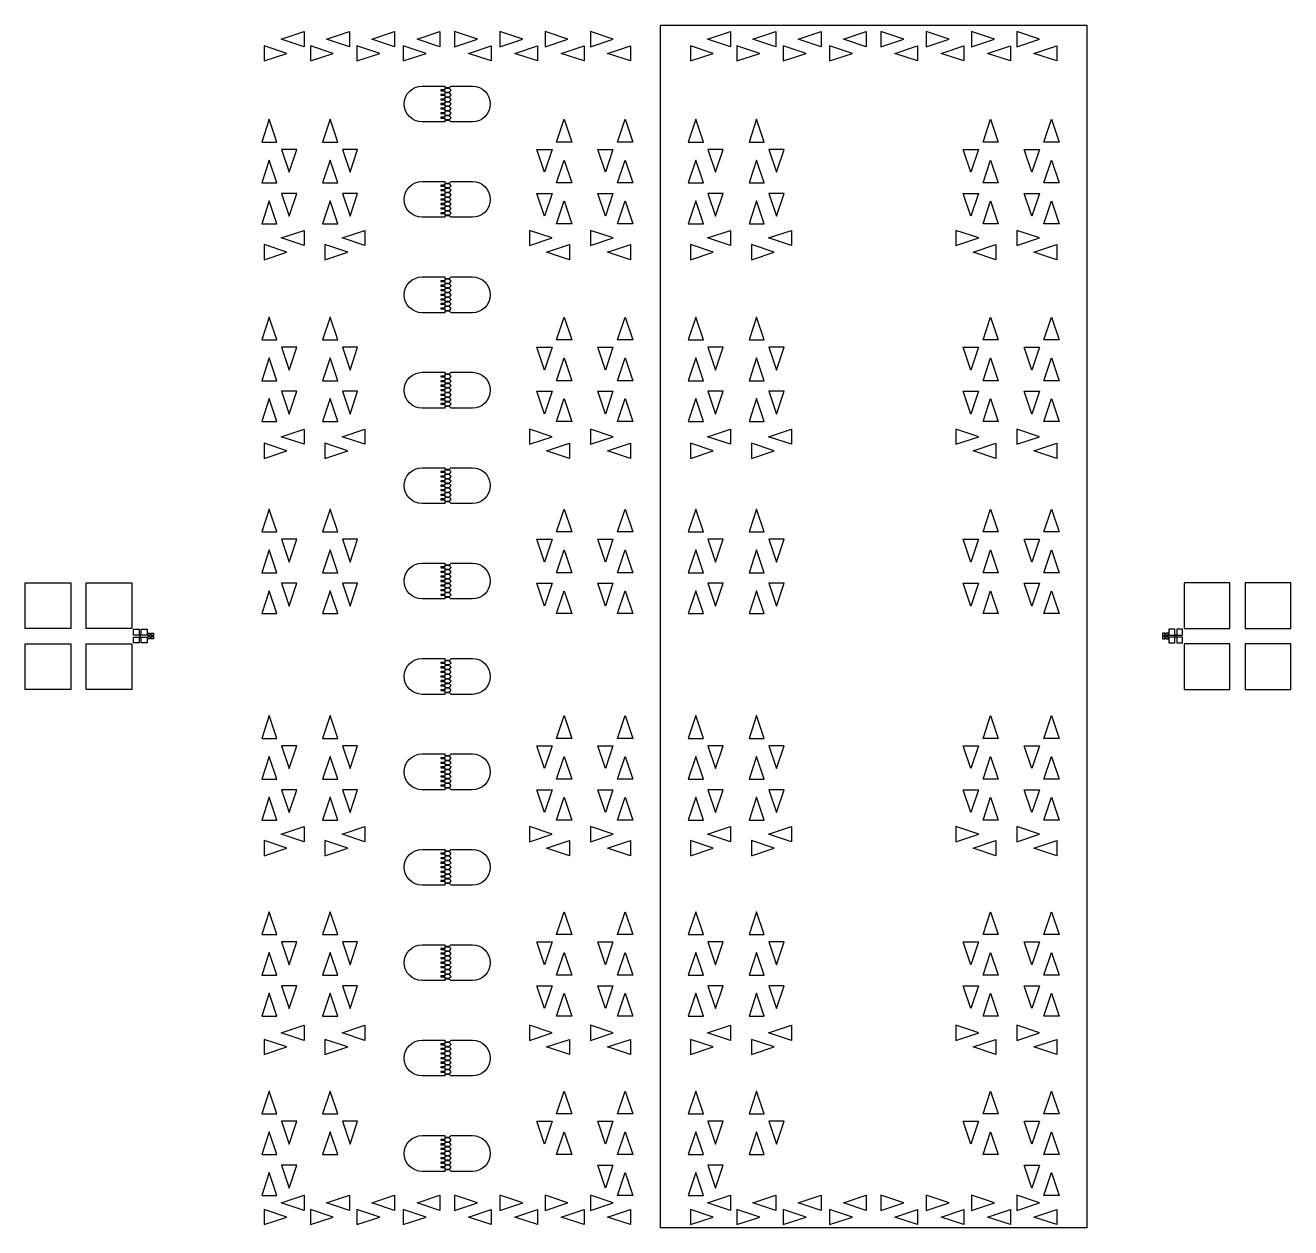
# Model space of a CAD drawing. Header units: millimetres. Extents: x -41.5 to 41.5, y -38.9 to 40.1.
import ezdxf

# ---------------------------------------------------------------- set-up
doc = ezdxf.new("R2010")
doc.units = ezdxf.units.MM

msp = doc.modelspace()

# ---------------------------------------------------------------- linework, layer by layer
for points in [[(28.16, -35.871), (28.16, -38.871), (0.16, -38.871), (0.16, -35.871), (0.16, 33.129), (0.16, 37.129), (0.16, 40.129), (28.16, 40.129), (28.16, 37.129)], [(-23.241, 38.713), (-24.741, 39.213), (-23.241, 39.713)], [(-20.268, 38.713), (-21.768, 39.213), (-20.268, 39.713)], [(-17.294, 38.713), (-18.794, 39.213), (-17.294, 39.713)], [(-14.321, 38.713), (-15.821, 39.213), (-14.321, 39.713)], [(-13.359, 38.713), (-11.859, 39.213), (-13.359, 39.713)], [(-10.386, 38.713), (-8.886, 39.213), (-10.386, 39.713)], [(-7.412, 38.713), (-5.912, 39.213), (-7.412, 39.713)], [(-4.439, 38.713), (-2.939, 39.213), (-4.439, 39.713)], [(4.759, 38.713), (3.259, 39.213), (4.759, 39.713)], [(7.732, 38.713), (6.232, 39.213), (7.732, 39.713)], [(10.706, 38.713), (9.206, 39.213), (10.706, 39.713)], [(13.679, 38.713), (12.179, 39.213), (13.679, 39.713)], [(14.641, 38.713), (16.141, 39.213), (14.641, 39.713)], [(17.614, 38.713), (19.114, 39.213), (17.614, 39.713)], [(20.588, 38.713), (22.088, 39.213), (20.588, 39.713)], [(23.561, 38.713), (25.061, 39.213), (23.561, 39.713)], [(-25.869, 37.784), (-24.369, 38.284), (-25.869, 38.784)], [(-22.822, 37.784), (-21.322, 38.284), (-22.822, 38.784)], [(-19.775, 37.784), (-18.275, 38.284), (-19.775, 38.784)], [(-16.728, 37.784), (-15.228, 38.284), (-16.728, 38.784)], [(-10.953, 37.784), (-12.453, 38.284), (-10.953, 38.784)], [(-7.906, 37.784), (-9.406, 38.284), (-7.906, 38.784)], [(-4.859, 37.784), (-6.359, 38.284), (-4.859, 38.784)], [(-1.812, 37.784), (-3.312, 38.284), (-1.812, 38.784)], [(2.131, 37.784), (3.631, 38.284), (2.131, 38.784)], [(5.178, 37.784), (6.678, 38.284), (5.178, 38.784)], [(8.225, 37.784), (9.725, 38.284), (8.225, 38.784)], [(11.272, 37.784), (12.772, 38.284), (11.272, 38.784)], [(17.047, 37.784), (15.547, 38.284), (17.047, 38.784)], [(20.094, 37.784), (18.594, 38.284), (20.094, 38.784)], [(23.141, 37.784), (21.641, 38.284), (23.141, 38.784)], [(26.188, 37.784), (24.688, 38.284), (26.188, 38.784)], [(-25.023, 32.456), (-25.523, 33.956), (-26.023, 32.456)], [(-21.023, 32.456), (-21.523, 33.956), (-22.023, 32.456)], [(-6.657, 32.456), (-6.157, 33.956), (-5.657, 32.456)], [(-2.657, 32.456), (-2.157, 33.956), (-1.657, 32.456)], [(2.977, 32.456), (2.477, 33.956), (1.977, 32.456)], [(6.977, 32.456), (6.477, 33.956), (5.977, 32.456)], [(21.343, 32.456), (21.843, 33.956), (22.343, 32.456)], [(25.343, 32.456), (25.843, 33.956), (26.343, 32.456)], [(-24.723, 31.972), (-24.223, 30.472), (-23.723, 31.972)], [(-20.723, 31.972), (-20.223, 30.472), (-19.723, 31.972)], [(-6.958, 31.972), (-7.458, 30.472), (-7.958, 31.972)], [(-2.958, 31.972), (-3.458, 30.472), (-3.958, 31.972)], [(3.277, 31.972), (3.777, 30.472), (4.277, 31.972)], [(7.277, 31.972), (7.777, 30.472), (8.277, 31.972)], [(21.042, 31.972), (20.542, 30.472), (20.042, 31.972)], [(25.042, 31.972), (24.542, 30.472), (24.042, 31.972)], [(-25.023, 29.775), (-25.523, 31.275), (-26.023, 29.775)], [(-21.023, 29.775), (-21.523, 31.275), (-22.023, 29.775)], [(-6.657, 29.775), (-6.157, 31.275), (-5.657, 29.775)], [(-2.657, 29.775), (-2.157, 31.275), (-1.657, 29.775)], [(2.977, 29.775), (2.477, 31.275), (1.977, 29.775)], [(6.977, 29.775), (6.477, 31.275), (5.977, 29.775)], [(21.343, 29.775), (21.843, 31.275), (22.343, 29.775)], [(25.343, 29.775), (25.843, 31.275), (26.343, 29.775)], [(-25.023, 27.095), (-25.523, 28.595), (-26.023, 27.095)], [(-24.723, 29.083), (-24.223, 27.583), (-23.723, 29.083)], [(-21.023, 27.095), (-21.523, 28.595), (-22.023, 27.095)], [(-20.723, 29.083), (-20.223, 27.583), (-19.723, 29.083)], [(-6.958, 29.083), (-7.458, 27.583), (-7.958, 29.083)], [(-6.657, 27.095), (-6.157, 28.595), (-5.657, 27.095)], [(-2.958, 29.083), (-3.458, 27.583), (-3.958, 29.083)], [(-2.657, 27.095), (-2.157, 28.595), (-1.657, 27.095)], [(2.977, 27.095), (2.477, 28.595), (1.977, 27.095)], [(3.277, 29.083), (3.777, 27.583), (4.277, 29.083)], [(6.977, 27.095), (6.477, 28.595), (5.977, 27.095)], [(7.277, 29.083), (7.777, 27.583), (8.277, 29.083)], [(21.042, 29.083), (20.542, 27.583), (20.042, 29.083)], [(21.343, 27.095), (21.843, 28.595), (22.343, 27.095)], [(25.042, 29.083), (24.542, 27.583), (24.042, 29.083)], [(25.343, 27.095), (25.843, 28.595), (26.343, 27.095)], [(-23.241, 25.657), (-24.741, 26.157), (-23.241, 26.657)], [(-19.241, 25.657), (-20.741, 26.157), (-19.241, 26.657)], [(-8.439, 25.657), (-6.939, 26.157), (-8.439, 26.657)], [(-4.439, 25.657), (-2.939, 26.157), (-4.439, 26.657)], [(4.759, 25.657), (3.259, 26.157), (4.759, 26.657)], [(8.759, 25.657), (7.259, 26.157), (8.759, 26.657)], [(19.561, 25.657), (21.061, 26.157), (19.561, 26.657)], [(23.561, 25.657), (25.061, 26.157), (23.561, 26.657)], [(-25.869, 24.727), (-24.369, 25.227), (-25.869, 25.727)], [(-21.869, 24.727), (-20.369, 25.227), (-21.869, 25.727)], [(-5.812, 24.727), (-7.312, 25.227), (-5.812, 25.727)], [(-1.812, 24.727), (-3.312, 25.227), (-1.812, 25.727)], [(2.131, 24.727), (3.631, 25.227), (2.131, 25.727)], [(6.131, 24.727), (7.631, 25.227), (6.131, 25.727)], [(22.188, 24.727), (20.688, 25.227), (22.188, 25.727)], [(26.188, 24.727), (24.688, 25.227), (26.188, 25.727)], [(-25.023, 19.46), (-25.523, 20.96), (-26.023, 19.46)], [(-21.023, 19.46), (-21.523, 20.96), (-22.023, 19.46)], [(-6.657, 19.46), (-6.157, 20.96), (-5.657, 19.46)], [(-2.657, 19.46), (-2.157, 20.96), (-1.657, 19.46)], [(2.977, 19.46), (2.477, 20.96), (1.977, 19.46)], [(6.977, 19.46), (6.477, 20.96), (5.977, 19.46)], [(21.343, 19.46), (21.843, 20.96), (22.343, 19.46)], [(25.343, 19.46), (25.843, 20.96), (26.343, 19.46)], [(-24.723, 18.976), (-24.223, 17.476), (-23.723, 18.976)], [(-20.723, 18.976), (-20.223, 17.476), (-19.723, 18.976)], [(-6.958, 18.976), (-7.458, 17.476), (-7.958, 18.976)], [(-2.958, 18.976), (-3.458, 17.476), (-3.958, 18.976)], [(3.277, 18.976), (3.777, 17.476), (4.277, 18.976)], [(7.277, 18.976), (7.777, 17.476), (8.277, 18.976)], [(21.042, 18.976), (20.542, 17.476), (20.042, 18.976)], [(25.042, 18.976), (24.542, 17.476), (24.042, 18.976)], [(-25.023, 16.779), (-25.523, 18.279), (-26.023, 16.779)], [(-21.023, 16.779), (-21.523, 18.279), (-22.023, 16.779)], [(-6.657, 16.779), (-6.157, 18.279), (-5.657, 16.779)], [(-2.657, 16.779), (-2.157, 18.279), (-1.657, 16.779)], [(2.977, 16.779), (2.477, 18.279), (1.977, 16.779)], [(6.977, 16.779), (6.477, 18.279), (5.977, 16.779)], [(21.343, 16.779), (21.843, 18.279), (22.343, 16.779)], [(25.343, 16.779), (25.843, 18.279), (26.343, 16.779)], [(-24.723, 16.087), (-24.223, 14.587), (-23.723, 16.087)], [(-20.723, 16.087), (-20.223, 14.587), (-19.723, 16.087)], [(-6.958, 16.087), (-7.458, 14.587), (-7.958, 16.087)], [(-2.958, 16.087), (-3.458, 14.587), (-3.958, 16.087)], [(3.277, 16.087), (3.777, 14.587), (4.277, 16.087)], [(7.277, 16.087), (7.777, 14.587), (8.277, 16.087)], [(21.042, 16.087), (20.542, 14.587), (20.042, 16.087)], [(25.042, 16.087), (24.542, 14.587), (24.042, 16.087)], [(-25.023, 14.099), (-25.523, 15.599), (-26.023, 14.099)], [(-21.023, 14.099), (-21.523, 15.599), (-22.023, 14.099)], [(-6.657, 14.099), (-6.157, 15.599), (-5.657, 14.099)], [(-2.657, 14.099), (-2.157, 15.599), (-1.657, 14.099)], [(2.977, 14.099), (2.477, 15.599), (1.977, 14.099)], [(6.977, 14.099), (6.477, 15.599), (5.977, 14.099)], [(21.343, 14.099), (21.843, 15.599), (22.343, 14.099)], [(25.343, 14.099), (25.843, 15.599), (26.343, 14.099)], [(-23.241, 12.601), (-24.741, 13.101), (-23.241, 13.601)], [(-19.241, 12.601), (-20.741, 13.101), (-19.241, 13.601)], [(-8.439, 12.601), (-6.939, 13.101), (-8.439, 13.601)], [(-4.439, 12.601), (-2.939, 13.101), (-4.439, 13.601)], [(4.759, 12.601), (3.259, 13.101), (4.759, 13.601)], [(8.759, 12.601), (7.259, 13.101), (8.759, 13.601)], [(19.561, 12.601), (21.061, 13.101), (19.561, 13.601)], [(23.561, 12.601), (25.061, 13.101), (23.561, 13.601)], [(-25.869, 11.671), (-24.369, 12.171), (-25.869, 12.671)], [(-21.869, 11.671), (-20.369, 12.171), (-21.869, 12.671)], [(-5.812, 11.671), (-7.312, 12.171), (-5.812, 12.671)], [(-1.812, 11.671), (-3.312, 12.171), (-1.812, 12.671)], [(2.131, 11.671), (3.631, 12.171), (2.131, 12.671)], [(6.131, 11.671), (7.631, 12.171), (6.131, 12.671)], [(22.188, 11.671), (20.688, 12.171), (22.188, 12.671)], [(26.188, 11.671), (24.688, 12.171), (26.188, 12.671)], [(-25.023, 6.84), (-25.523, 8.34), (-26.023, 6.84)], [(-21.023, 6.84), (-21.523, 8.34), (-22.023, 6.84)], [(-6.657, 6.84), (-6.157, 8.34), (-5.657, 6.84)], [(-2.657, 6.84), (-2.157, 8.34), (-1.657, 6.84)], [(2.977, 6.84), (2.477, 8.34), (1.977, 6.84)], [(6.977, 6.84), (6.477, 8.34), (5.977, 6.84)], [(21.343, 6.84), (21.843, 8.34), (22.343, 6.84)], [(25.343, 6.84), (25.843, 8.34), (26.343, 6.84)], [(-24.723, 6.356), (-24.223, 4.856), (-23.723, 6.356)], [(-20.723, 6.356), (-20.223, 4.856), (-19.723, 6.356)], [(-6.958, 6.356), (-7.458, 4.856), (-7.958, 6.356)], [(-2.958, 6.356), (-3.458, 4.856), (-3.958, 6.356)], [(3.277, 6.356), (3.777, 4.856), (4.277, 6.356)], [(7.277, 6.356), (7.777, 4.856), (8.277, 6.356)], [(21.042, 6.356), (20.542, 4.856), (20.042, 6.356)], [(25.042, 6.356), (24.542, 4.856), (24.042, 6.356)], [(-25.023, 4.159), (-25.523, 5.659), (-26.023, 4.159)], [(-21.023, 4.159), (-21.523, 5.659), (-22.023, 4.159)], [(-6.657, 4.159), (-6.157, 5.659), (-5.657, 4.159)], [(-2.657, 4.159), (-2.157, 5.659), (-1.657, 4.159)], [(2.977, 4.159), (2.477, 5.659), (1.977, 4.159)], [(6.977, 4.159), (6.477, 5.659), (5.977, 4.159)], [(21.343, 4.159), (21.843, 5.659), (22.343, 4.159)], [(25.343, 4.159), (25.843, 5.659), (26.343, 4.159)], [(-41.548, 3.5), (-38.548, 3.5), (-38.548, 0.5), (-41.548, 0.5)], [(-37.548, 3.5), (-34.548, 3.5), (-34.548, 0.5), (-37.548, 0.5)], [(-24.723, 3.467), (-24.223, 1.967), (-23.723, 3.467)], [(-20.723, 3.467), (-20.223, 1.967), (-19.723, 3.467)], [(-6.958, 3.467), (-7.458, 1.967), (-7.958, 3.467)], [(-2.958, 3.467), (-3.458, 1.967), (-3.958, 3.467)], [(3.277, 3.467), (3.777, 1.967), (4.277, 3.467)], [(7.277, 3.467), (7.777, 1.967), (8.277, 3.467)], [(21.042, 3.467), (20.542, 1.967), (20.042, 3.467)], [(25.042, 3.467), (24.542, 1.967), (24.042, 3.467)], [(37.548, 3.5), (34.548, 3.5), (34.548, 0.5), (37.548, 0.5)], [(41.548, 3.5), (38.548, 3.5), (38.548, 0.5), (41.548, 0.5)], [(-25.023, 1.479), (-25.523, 2.979), (-26.023, 1.479)], [(-21.023, 1.479), (-21.523, 2.979), (-22.023, 1.479)], [(-6.657, 1.479), (-6.157, 2.979), (-5.657, 1.479)], [(-2.657, 1.479), (-2.157, 2.979), (-1.657, 1.479)], [(2.977, 1.479), (2.477, 2.979), (1.977, 1.479)], [(6.977, 1.479), (6.477, 2.979), (5.977, 1.479)], [(21.343, 1.479), (21.843, 2.979), (22.343, 1.479)], [(25.343, 1.479), (25.843, 2.979), (26.343, 1.479)], [(-34.445, 0.445), (-34.064, 0.445), (-34.064, 0.064), (-34.445, 0.064)], [(-33.98, 0.064), (-34, 0.064), (-34.02, 0.064), (-34, 0)], [(-33.98, -0.064), (-34, -0.064), (-34.02, -0.064), (-34, 0)], [(-33.936, 0.445), (-33.555, 0.445), (-33.555, 0.064), (-33.936, 0.064)], [(-33.509, 0.19), (-33.346, 0.19), (-33.346, 0.027), (-33.509, 0.027)], [(-33.292, 0.19), (-33.13, 0.19), (-33.13, 0.027), (-33.292, 0.027)], [(33.292, 0.19), (33.13, 0.19), (33.13, 0.027), (33.292, 0.027)], [(33.509, 0.19), (33.346, 0.19), (33.346, 0.027), (33.509, 0.027)], [(33.936, 0.445), (33.555, 0.445), (33.555, 0.064), (33.936, 0.064)], [(34.02, 0.064), (34, 0.064), (33.98, 0.064), (34, 0)], [(34.02, -0.064), (34, -0.064), (33.98, -0.064), (34, 0)], [(34.445, 0.445), (34.064, 0.445), (34.064, 0.064), (34.445, 0.064)], [(-41.548, -0.5), (-38.548, -0.5), (-38.548, -3.5), (-41.548, -3.5)], [(-37.548, -0.5), (-34.548, -0.5), (-34.548, -3.5), (-37.548, -3.5)], [(-34.445, -0.064), (-34.064, -0.064), (-34.064, -0.445), (-34.445, -0.445)], [(-33.936, -0.064), (-33.555, -0.064), (-33.555, -0.445), (-33.936, -0.445)], [(-33.509, -0.027), (-33.346, -0.027), (-33.346, -0.19), (-33.509, -0.19)], [(-33.292, -0.027), (-33.13, -0.027), (-33.13, -0.19), (-33.292, -0.19)], [(33.292, -0.027), (33.13, -0.027), (33.13, -0.19), (33.292, -0.19)], [(33.509, -0.027), (33.346, -0.027), (33.346, -0.19), (33.509, -0.19)], [(33.936, -0.064), (33.555, -0.064), (33.555, -0.445), (33.936, -0.445)], [(34.445, -0.064), (34.064, -0.064), (34.064, -0.445), (34.445, -0.445)], [(37.548, -0.5), (34.548, -0.5), (34.548, -3.5), (37.548, -3.5)], [(41.548, -0.5), (38.548, -0.5), (38.548, -3.5), (41.548, -3.5)], [(-25.023, -6.726), (-25.523, -5.226), (-26.023, -6.726)], [(-21.023, -6.726), (-21.523, -5.226), (-22.023, -6.726)], [(-6.657, -6.726), (-6.157, -5.226), (-5.657, -6.726)], [(-2.657, -6.726), (-2.157, -5.226), (-1.657, -6.726)], [(2.977, -6.726), (2.477, -5.226), (1.977, -6.726)], [(6.977, -6.726), (6.477, -5.226), (5.977, -6.726)], [(21.343, -6.726), (21.843, -5.226), (22.343, -6.726)], [(25.343, -6.726), (25.843, -5.226), (26.343, -6.726)], [(-24.723, -7.21), (-24.223, -8.71), (-23.723, -7.21)], [(-20.723, -7.21), (-20.223, -8.71), (-19.723, -7.21)], [(-6.958, -7.21), (-7.458, -8.71), (-7.958, -7.21)], [(-2.958, -7.21), (-3.458, -8.71), (-3.958, -7.21)], [(3.277, -7.21), (3.777, -8.71), (4.277, -7.21)], [(7.277, -7.21), (7.777, -8.71), (8.277, -7.21)], [(21.042, -7.21), (20.542, -8.71), (20.042, -7.21)], [(25.042, -7.21), (24.542, -8.71), (24.042, -7.21)], [(-25.023, -9.407), (-25.523, -7.907), (-26.023, -9.407)], [(-21.023, -9.407), (-21.523, -7.907), (-22.023, -9.407)], [(-6.657, -9.407), (-6.157, -7.907), (-5.657, -9.407)], [(-2.657, -9.407), (-2.157, -7.907), (-1.657, -9.407)], [(2.977, -9.407), (2.477, -7.907), (1.977, -9.407)], [(6.977, -9.407), (6.477, -7.907), (5.977, -9.407)], [(21.343, -9.407), (21.843, -7.907), (22.343, -9.407)], [(25.343, -9.407), (25.843, -7.907), (26.343, -9.407)], [(-25.023, -12.087), (-25.523, -10.587), (-26.023, -12.087)], [(-24.723, -10.099), (-24.223, -11.599), (-23.723, -10.099)], [(-21.023, -12.087), (-21.523, -10.587), (-22.023, -12.087)], [(-20.723, -10.099), (-20.223, -11.599), (-19.723, -10.099)], [(-6.958, -10.099), (-7.458, -11.599), (-7.958, -10.099)], [(-6.657, -12.087), (-6.157, -10.587), (-5.657, -12.087)], [(-2.958, -10.099), (-3.458, -11.599), (-3.958, -10.099)], [(-2.657, -12.087), (-2.157, -10.587), (-1.657, -12.087)], [(2.977, -12.087), (2.477, -10.587), (1.977, -12.087)], [(3.277, -10.099), (3.777, -11.599), (4.277, -10.099)], [(6.977, -12.087), (6.477, -10.587), (5.977, -12.087)], [(7.277, -10.099), (7.777, -11.599), (8.277, -10.099)], [(21.042, -10.099), (20.542, -11.599), (20.042, -10.099)], [(21.343, -12.087), (21.843, -10.587), (22.343, -12.087)], [(25.042, -10.099), (24.542, -11.599), (24.042, -10.099)], [(25.343, -12.087), (25.843, -10.587), (26.343, -12.087)], [(-23.241, -13.512), (-24.741, -13.012), (-23.241, -12.512)], [(-19.241, -13.512), (-20.741, -13.012), (-19.241, -12.512)], [(-8.439, -13.512), (-6.939, -13.012), (-8.439, -12.512)], [(-4.439, -13.512), (-2.939, -13.012), (-4.439, -12.512)], [(4.759, -13.512), (3.259, -13.012), (4.759, -12.512)], [(8.759, -13.512), (7.259, -13.012), (8.759, -12.512)], [(19.561, -13.512), (21.061, -13.012), (19.561, -12.512)], [(23.561, -13.512), (25.061, -13.012), (23.561, -12.512)], [(-25.869, -14.441), (-24.369, -13.941), (-25.869, -13.441)], [(-21.869, -14.441), (-20.369, -13.941), (-21.869, -13.441)], [(-5.812, -14.441), (-7.312, -13.941), (-5.812, -13.441)], [(-1.812, -14.441), (-3.312, -13.941), (-1.812, -13.441)], [(2.131, -14.441), (3.631, -13.941), (2.131, -13.441)], [(6.131, -14.441), (7.631, -13.941), (6.131, -13.441)], [(22.188, -14.441), (20.688, -13.941), (22.188, -13.441)], [(26.188, -14.441), (24.688, -13.941), (26.188, -13.441)], [(-25.023, -19.607), (-25.523, -18.107), (-26.023, -19.607)], [(-21.023, -19.607), (-21.523, -18.107), (-22.023, -19.607)], [(-6.657, -19.607), (-6.157, -18.107), (-5.657, -19.607)], [(-2.657, -19.607), (-2.157, -18.107), (-1.657, -19.607)], [(2.977, -19.607), (2.477, -18.107), (1.977, -19.607)], [(6.977, -19.607), (6.477, -18.107), (5.977, -19.607)], [(21.343, -19.607), (21.843, -18.107), (22.343, -19.607)], [(25.343, -19.607), (25.843, -18.107), (26.343, -19.607)], [(-24.723, -20.091), (-24.223, -21.591), (-23.723, -20.091)], [(-20.723, -20.091), (-20.223, -21.591), (-19.723, -20.091)], [(-6.958, -20.091), (-7.458, -21.591), (-7.958, -20.091)], [(-2.958, -20.091), (-3.458, -21.591), (-3.958, -20.091)], [(3.277, -20.091), (3.777, -21.591), (4.277, -20.091)], [(7.277, -20.091), (7.777, -21.591), (8.277, -20.091)], [(21.042, -20.091), (20.542, -21.591), (20.042, -20.091)], [(25.042, -20.091), (24.542, -21.591), (24.042, -20.091)], [(-25.023, -22.288), (-25.523, -20.788), (-26.023, -22.288)], [(-21.023, -22.288), (-21.523, -20.788), (-22.023, -22.288)], [(-6.657, -22.288), (-6.157, -20.788), (-5.657, -22.288)], [(-2.657, -22.288), (-2.157, -20.788), (-1.657, -22.288)], [(2.977, -22.288), (2.477, -20.788), (1.977, -22.288)], [(6.977, -22.288), (6.477, -20.788), (5.977, -22.288)], [(21.343, -22.288), (21.843, -20.788), (22.343, -22.288)], [(25.343, -22.288), (25.843, -20.788), (26.343, -22.288)], [(-24.723, -22.98), (-24.223, -24.48), (-23.723, -22.98)], [(-20.723, -22.98), (-20.223, -24.48), (-19.723, -22.98)], [(-6.958, -22.98), (-7.458, -24.48), (-7.958, -22.98)], [(-2.958, -22.98), (-3.458, -24.48), (-3.958, -22.98)], [(3.277, -22.98), (3.777, -24.48), (4.277, -22.98)], [(7.277, -22.98), (7.777, -24.48), (8.277, -22.98)], [(21.042, -22.98), (20.542, -24.48), (20.042, -22.98)], [(25.042, -22.98), (24.542, -24.48), (24.042, -22.98)], [(-25.023, -24.968), (-25.523, -23.468), (-26.023, -24.968)], [(-21.023, -24.968), (-21.523, -23.468), (-22.023, -24.968)], [(-6.657, -24.968), (-6.157, -23.468), (-5.657, -24.968)], [(-2.657, -24.968), (-2.157, -23.468), (-1.657, -24.968)], [(2.977, -24.968), (2.477, -23.468), (1.977, -24.968)], [(6.977, -24.968), (6.477, -23.468), (5.977, -24.968)], [(21.343, -24.968), (21.843, -23.468), (22.343, -24.968)], [(25.343, -24.968), (25.843, -23.468), (26.343, -24.968)], [(-23.241, -26.568), (-24.741, -26.068), (-23.241, -25.568)], [(-19.241, -26.568), (-20.741, -26.068), (-19.241, -25.568)], [(-8.439, -26.568), (-6.939, -26.068), (-8.439, -25.568)], [(-4.439, -26.568), (-2.939, -26.068), (-4.439, -25.568)], [(4.759, -26.568), (3.259, -26.068), (4.759, -25.568)], [(8.759, -26.568), (7.259, -26.068), (8.759, -25.568)], [(19.561, -26.568), (21.061, -26.068), (19.561, -25.568)], [(23.561, -26.568), (25.061, -26.068), (23.561, -25.568)], [(-25.869, -27.498), (-24.369, -26.998), (-25.869, -26.498)], [(-21.869, -27.498), (-20.369, -26.998), (-21.869, -26.498)], [(-5.812, -27.498), (-7.312, -26.998), (-5.812, -26.498)], [(-1.812, -27.498), (-3.312, -26.998), (-1.812, -26.498)], [(2.131, -27.498), (3.631, -26.998), (2.131, -26.498)], [(6.131, -27.498), (7.631, -26.998), (6.131, -26.498)], [(22.188, -27.498), (20.688, -26.998), (22.188, -26.498)], [(26.188, -27.498), (24.688, -26.998), (26.188, -26.498)], [(-25.023, -31.391), (-25.523, -29.891), (-26.023, -31.391)], [(-21.023, -31.391), (-21.523, -29.891), (-22.023, -31.391)], [(-6.657, -31.391), (-6.157, -29.891), (-5.657, -31.391)], [(-2.657, -31.391), (-2.157, -29.891), (-1.657, -31.391)], [(2.977, -31.391), (2.477, -29.891), (1.977, -31.391)], [(6.977, -31.391), (6.477, -29.891), (5.977, -31.391)], [(21.343, -31.391), (21.843, -29.891), (22.343, -31.391)], [(25.343, -31.391), (25.843, -29.891), (26.343, -31.391)], [(-24.723, -31.874), (-24.223, -33.374), (-23.723, -31.874)], [(-20.723, -31.874), (-20.223, -33.374), (-19.723, -31.874)], [(-6.958, -31.874), (-7.458, -33.374), (-7.958, -31.874)], [(-2.958, -31.874), (-3.458, -33.374), (-3.958, -31.874)], [(3.277, -31.874), (3.777, -33.374), (4.277, -31.874)], [(7.277, -31.874), (7.777, -33.374), (8.277, -31.874)], [(21.042, -31.874), (20.542, -33.374), (20.042, -31.874)], [(25.042, -31.874), (24.542, -33.374), (24.042, -31.874)], [(-25.023, -34.071), (-25.523, -32.571), (-26.023, -34.071)], [(-21.023, -34.071), (-21.523, -32.571), (-22.023, -34.071)], [(-6.657, -34.071), (-6.157, -32.571), (-5.657, -34.071)], [(-2.657, -34.071), (-2.157, -32.571), (-1.657, -34.071)], [(2.977, -34.071), (2.477, -32.571), (1.977, -34.071)], [(6.977, -34.071), (6.477, -32.571), (5.977, -34.071)], [(21.343, -34.071), (21.843, -32.571), (22.343, -34.071)], [(25.343, -34.071), (25.843, -32.571), (26.343, -34.071)], [(-24.723, -34.763), (-24.223, -36.263), (-23.723, -34.763)], [(-2.958, -34.763), (-3.458, -36.263), (-3.958, -34.763)], [(3.277, -34.763), (3.777, -36.263), (4.277, -34.763)], [(25.042, -34.763), (24.542, -36.263), (24.042, -34.763)], [(-25.023, -36.752), (-25.523, -35.252), (-26.023, -36.752)], [(-2.657, -36.752), (-2.157, -35.252), (-1.657, -36.752)], [(2.977, -36.752), (2.477, -35.252), (1.977, -36.752)], [(25.343, -36.752), (25.843, -35.252), (26.343, -36.752)], [(-23.241, -37.742), (-24.741, -37.242), (-23.241, -36.742)], [(-20.268, -37.742), (-21.768, -37.242), (-20.268, -36.742)], [(-17.294, -37.742), (-18.794, -37.242), (-17.294, -36.742)], [(-14.321, -37.742), (-15.821, -37.242), (-14.321, -36.742)], [(-13.359, -37.742), (-11.859, -37.242), (-13.359, -36.742)], [(-10.386, -37.742), (-8.886, -37.242), (-10.386, -36.742)], [(-7.412, -37.742), (-5.912, -37.242), (-7.412, -36.742)], [(-4.439, -37.742), (-2.939, -37.242), (-4.439, -36.742)], [(4.759, -37.742), (3.259, -37.242), (4.759, -36.742)], [(7.732, -37.742), (6.232, -37.242), (7.732, -36.742)], [(10.706, -37.742), (9.206, -37.242), (10.706, -36.742)], [(13.679, -37.742), (12.179, -37.242), (13.679, -36.742)], [(14.641, -37.742), (16.141, -37.242), (14.641, -36.742)], [(17.614, -37.742), (19.114, -37.242), (17.614, -36.742)], [(20.588, -37.742), (22.088, -37.242), (20.588, -36.742)], [(23.561, -37.742), (25.061, -37.242), (23.561, -36.742)], [(-25.869, -38.671), (-24.369, -38.171), (-25.869, -37.671)], [(-22.822, -38.671), (-21.322, -38.171), (-22.822, -37.671)], [(-19.775, -38.671), (-18.275, -38.171), (-19.775, -37.671)], [(-16.728, -38.671), (-15.228, -38.171), (-16.728, -37.671)], [(-10.953, -38.671), (-12.453, -38.171), (-10.953, -37.671)], [(-7.906, -38.671), (-9.406, -38.171), (-7.906, -37.671)], [(-4.859, -38.671), (-6.359, -38.171), (-4.859, -37.671)], [(-1.812, -38.671), (-3.312, -38.171), (-1.812, -37.671)], [(2.131, -38.671), (3.631, -38.171), (2.131, -37.671)], [(5.178, -38.671), (6.678, -38.171), (5.178, -37.671)], [(8.225, -38.671), (9.725, -38.171), (8.225, -37.671)], [(11.272, -38.671), (12.772, -38.171), (11.272, -37.671)], [(17.047, -38.671), (15.547, -38.171), (17.047, -37.671)], [(20.094, -38.671), (18.594, -38.171), (20.094, -37.671)], [(23.141, -38.671), (21.641, -38.171), (23.141, -37.671)], [(26.188, -38.671), (24.688, -38.171), (26.188, -37.671)]]:
    msp.add_lwpolyline(points, close=True)
for points in [[(-13.69, 33.883), (-13.99, 33.883), (-13.99, 33.783), (-14.113, 33.783), (-14.253, 33.783), (-15.49, 33.783, -1), (-15.49, 36.133), (-14.253, 36.133), (-14.113, 36.133), (-13.99, 36.133), (-13.99, 36.033), (-13.69, 36.033), (-13.601, 36.119, -0.193635), (-13.566, 36.133), (-12.19, 36.133, -1), (-12.19, 33.783), (-13.566, 33.783, -0.193635), (-13.601, 33.797)], [(-14.263, 35.873), (-14.263, 35.843, 0.414214), (-14.253, 35.833), (-14.113, 35.833), (-13.99, 35.833), (-13.99, 35.733), (-13.69, 35.733), (-13.586, 35.858), (-13.69, 35.983), (-13.99, 35.983), (-13.99, 35.883), (-14.113, 35.883), (-14.253, 35.883, 0.414214)], [(-14.263, 35.573), (-14.263, 35.543, 0.414214), (-14.253, 35.533), (-14.113, 35.533), (-13.99, 35.533), (-13.99, 35.433), (-13.69, 35.433), (-13.586, 35.558), (-13.69, 35.683), (-13.99, 35.683), (-13.99, 35.583), (-14.113, 35.583), (-14.253, 35.583, 0.414214)], [(-14.263, 35.273), (-14.263, 35.243, 0.414214), (-14.253, 35.233), (-14.113, 35.233), (-13.99, 35.233), (-13.99, 35.133), (-13.69, 35.133), (-13.586, 35.258), (-13.69, 35.383), (-13.99, 35.383), (-13.99, 35.283), (-14.113, 35.283), (-14.253, 35.283, 0.414214)], [(-14.263, 34.973), (-14.263, 34.943, 0.414214), (-14.253, 34.933), (-14.113, 34.933), (-13.99, 34.933), (-13.99, 34.833), (-13.69, 34.833), (-13.586, 34.958), (-13.69, 35.083), (-13.99, 35.083), (-13.99, 34.983), (-14.113, 34.983), (-14.253, 34.983, 0.414214)], [(-13.99, 34.783), (-13.99, 34.683), (-14.113, 34.683), (-14.253, 34.683, 0.414214), (-14.263, 34.673), (-14.263, 34.643, 0.414214), (-14.253, 34.633), (-14.113, 34.633), (-13.99, 34.633), (-13.99, 34.533), (-13.69, 34.533), (-13.586, 34.658), (-13.69, 34.783)], [(-14.263, 34.373), (-14.263, 34.343, 0.414214), (-14.253, 34.333), (-14.113, 34.333), (-13.99, 34.333), (-13.99, 34.233), (-13.69, 34.233), (-13.586, 34.358), (-13.69, 34.483), (-13.99, 34.483), (-13.99, 34.383), (-14.113, 34.383), (-14.253, 34.383, 0.414214)], [(-13.99, 34.183), (-13.99, 34.083), (-14.113, 34.083), (-14.253, 34.083, 0.414214), (-14.263, 34.073), (-14.263, 34.043, 0.414214), (-14.253, 34.033), (-14.113, 34.033), (-13.99, 34.033), (-13.99, 33.933), (-13.69, 33.933), (-13.586, 34.058), (-13.69, 34.183)], [(-13.69, 27.615), (-13.99, 27.615), (-13.99, 27.515), (-14.113, 27.515), (-14.253, 27.515), (-15.49, 27.515, -1), (-15.49, 29.865), (-14.253, 29.865), (-14.113, 29.865), (-13.99, 29.865), (-13.99, 29.765), (-13.69, 29.765), (-13.601, 29.851, -0.193635), (-13.566, 29.865), (-12.19, 29.865, -1), (-12.19, 27.515), (-13.566, 27.515, -0.193635), (-13.601, 27.529)], [(-14.263, 29.605), (-14.263, 29.575, 0.414214), (-14.253, 29.565), (-14.113, 29.565), (-13.99, 29.565), (-13.99, 29.465), (-13.69, 29.465), (-13.586, 29.589), (-13.69, 29.715), (-13.99, 29.715), (-13.99, 29.615), (-14.113, 29.615), (-14.253, 29.615, 0.414214)], [(-14.263, 29.305), (-14.263, 29.275, 0.414214), (-14.253, 29.265), (-14.113, 29.265), (-13.99, 29.265), (-13.99, 29.165), (-13.69, 29.165), (-13.586, 29.289), (-13.69, 29.415), (-13.99, 29.415), (-13.99, 29.315), (-14.113, 29.315), (-14.253, 29.315, 0.414214)], [(-14.263, 29.005), (-14.263, 28.975, 0.414214), (-14.253, 28.965), (-14.113, 28.965), (-13.99, 28.965), (-13.99, 28.865), (-13.69, 28.865), (-13.586, 28.989), (-13.69, 29.115), (-13.99, 29.115), (-13.99, 29.015), (-14.113, 29.015), (-14.253, 29.015, 0.414214)], [(-14.263, 28.705), (-14.263, 28.675, 0.414214), (-14.253, 28.665), (-14.113, 28.665), (-13.99, 28.665), (-13.99, 28.565), (-13.69, 28.565), (-13.586, 28.689), (-13.69, 28.815), (-13.99, 28.815), (-13.99, 28.715), (-14.113, 28.715), (-14.253, 28.715, 0.414214)], [(-13.99, 28.515), (-13.99, 28.415), (-14.113, 28.415), (-14.253, 28.415, 0.414214), (-14.263, 28.405), (-14.263, 28.375, 0.414214), (-14.253, 28.365), (-14.113, 28.365), (-13.99, 28.365), (-13.99, 28.265), (-13.69, 28.265), (-13.586, 28.389), (-13.69, 28.515)], [(-14.263, 28.105), (-14.263, 28.075, 0.414214), (-14.253, 28.065), (-14.113, 28.065), (-13.99, 28.065), (-13.99, 27.965), (-13.69, 27.965), (-13.586, 28.089), (-13.69, 28.215), (-13.99, 28.215), (-13.99, 28.115), (-14.113, 28.115), (-14.253, 28.115, 0.414214)], [(-13.99, 27.915), (-13.99, 27.815), (-14.113, 27.815), (-14.253, 27.815, 0.414214), (-14.263, 27.805), (-14.263, 27.775, 0.414214), (-14.253, 27.765), (-14.113, 27.765), (-13.99, 27.765), (-13.99, 27.665), (-13.69, 27.665), (-13.586, 27.789), (-13.69, 27.915)], [(-13.69, 21.346), (-13.99, 21.346), (-13.99, 21.246), (-14.113, 21.246), (-14.253, 21.246), (-15.49, 21.246, -1), (-15.49, 23.596), (-14.253, 23.596), (-14.113, 23.596), (-13.99, 23.596), (-13.99, 23.496), (-13.69, 23.496), (-13.601, 23.582, -0.193635), (-13.566, 23.596), (-12.19, 23.596, -1), (-12.19, 21.246), (-13.566, 21.246, -0.193635), (-13.601, 21.26)], [(-14.263, 23.336), (-14.263, 23.306, 0.414214), (-14.253, 23.296), (-14.113, 23.296), (-13.99, 23.296), (-13.99, 23.196), (-13.69, 23.196), (-13.586, 23.321), (-13.69, 23.446), (-13.99, 23.446), (-13.99, 23.346), (-14.113, 23.346), (-14.253, 23.346, 0.414214)], [(-14.263, 23.036), (-14.263, 23.006, 0.414214), (-14.253, 22.996), (-14.113, 22.996), (-13.99, 22.996), (-13.99, 22.896), (-13.69, 22.896), (-13.586, 23.021), (-13.69, 23.146), (-13.99, 23.146), (-13.99, 23.046), (-14.113, 23.046), (-14.253, 23.046, 0.414214)], [(-14.263, 22.736), (-14.263, 22.706, 0.414214), (-14.253, 22.696), (-14.113, 22.696), (-13.99, 22.696), (-13.99, 22.596), (-13.69, 22.596), (-13.586, 22.721), (-13.69, 22.846), (-13.99, 22.846), (-13.99, 22.746), (-14.113, 22.746), (-14.253, 22.746, 0.414214)], [(-14.263, 22.436), (-14.263, 22.406, 0.414214), (-14.253, 22.396), (-14.113, 22.396), (-13.99, 22.396), (-13.99, 22.296), (-13.69, 22.296), (-13.586, 22.421), (-13.69, 22.546), (-13.99, 22.546), (-13.99, 22.446), (-14.113, 22.446), (-14.253, 22.446, 0.414214)], [(-13.99, 22.246), (-13.99, 22.146), (-14.113, 22.146), (-14.253, 22.146, 0.414214), (-14.263, 22.136), (-14.263, 22.106, 0.414214), (-14.253, 22.096), (-14.113, 22.096), (-13.99, 22.096), (-13.99, 21.996), (-13.69, 21.996), (-13.586, 22.121), (-13.69, 22.246)], [(-14.263, 21.836), (-14.263, 21.806, 0.414214), (-14.253, 21.796), (-14.113, 21.796), (-13.99, 21.796), (-13.99, 21.696), (-13.69, 21.696), (-13.586, 21.821), (-13.69, 21.946), (-13.99, 21.946), (-13.99, 21.846), (-14.113, 21.846), (-14.253, 21.846, 0.414214)], [(-13.99, 21.646), (-13.99, 21.546), (-14.113, 21.546), (-14.253, 21.546, 0.414214), (-14.263, 21.536), (-14.263, 21.506, 0.414214), (-14.253, 21.496), (-14.113, 21.496), (-13.99, 21.496), (-13.99, 21.396), (-13.69, 21.396), (-13.586, 21.521), (-13.69, 21.646)], [(-13.69, 15.078), (-13.99, 15.078), (-13.99, 14.978), (-14.113, 14.978), (-14.253, 14.978), (-15.49, 14.978, -1), (-15.49, 17.328), (-14.253, 17.328), (-14.113, 17.328), (-13.99, 17.328), (-13.99, 17.228), (-13.69, 17.228), (-13.601, 17.314, -0.193635), (-13.566, 17.328), (-12.19, 17.328, -1), (-12.19, 14.978), (-13.566, 14.978, -0.193635), (-13.601, 14.992)], [(-14.263, 17.068), (-14.263, 17.038, 0.414214), (-14.253, 17.028), (-14.113, 17.028), (-13.99, 17.028), (-13.99, 16.928), (-13.69, 16.928), (-13.586, 17.053), (-13.69, 17.178), (-13.99, 17.178), (-13.99, 17.078), (-14.113, 17.078), (-14.253, 17.078, 0.414214)], [(-14.263, 16.768), (-14.263, 16.738, 0.414214), (-14.253, 16.728), (-14.113, 16.728), (-13.99, 16.728), (-13.99, 16.628), (-13.69, 16.628), (-13.586, 16.753), (-13.69, 16.878), (-13.99, 16.878), (-13.99, 16.778), (-14.113, 16.778), (-14.253, 16.778, 0.414214)], [(-14.263, 16.468), (-14.263, 16.438, 0.414214), (-14.253, 16.428), (-14.113, 16.428), (-13.99, 16.428), (-13.99, 16.328), (-13.69, 16.328), (-13.586, 16.453), (-13.69, 16.578), (-13.99, 16.578), (-13.99, 16.478), (-14.113, 16.478), (-14.253, 16.478, 0.414214)], [(-14.263, 16.168), (-14.263, 16.138, 0.414214), (-14.253, 16.128), (-14.113, 16.128), (-13.99, 16.128), (-13.99, 16.028), (-13.69, 16.028), (-13.586, 16.153), (-13.69, 16.278), (-13.99, 16.278), (-13.99, 16.178), (-14.113, 16.178), (-14.253, 16.178, 0.414214)], [(-13.99, 15.978), (-13.99, 15.878), (-14.113, 15.878), (-14.253, 15.878, 0.414214), (-14.263, 15.868), (-14.263, 15.838, 0.414214), (-14.253, 15.828), (-14.113, 15.828), (-13.99, 15.828), (-13.99, 15.728), (-13.69, 15.728), (-13.586, 15.853), (-13.69, 15.978)], [(-14.263, 15.568), (-14.263, 15.538, 0.414214), (-14.253, 15.528), (-14.113, 15.528), (-13.99, 15.528), (-13.99, 15.428), (-13.69, 15.428), (-13.586, 15.553), (-13.69, 15.678), (-13.99, 15.678), (-13.99, 15.578), (-14.113, 15.578), (-14.253, 15.578, 0.414214)], [(-13.99, 15.378), (-13.99, 15.278), (-14.113, 15.278), (-14.253, 15.278, 0.414214), (-14.263, 15.268), (-14.263, 15.238, 0.414214), (-14.253, 15.228), (-14.113, 15.228), (-13.99, 15.228), (-13.99, 15.128), (-13.69, 15.128), (-13.586, 15.253), (-13.69, 15.378)], [(-13.69, 8.809), (-13.99, 8.809), (-13.99, 8.709), (-14.113, 8.709), (-14.253, 8.709), (-15.49, 8.709, -1), (-15.49, 11.059), (-14.253, 11.059), (-14.113, 11.059), (-13.99, 11.059), (-13.99, 10.959), (-13.69, 10.959), (-13.601, 11.045, -0.193635), (-13.566, 11.059), (-12.19, 11.059, -1), (-12.19, 8.709), (-13.566, 8.709, -0.193635), (-13.601, 8.723)], [(-14.263, 10.799), (-14.263, 10.769, 0.414214), (-14.253, 10.759), (-14.113, 10.759), (-13.99, 10.759), (-13.99, 10.659), (-13.69, 10.659), (-13.586, 10.784), (-13.69, 10.909), (-13.99, 10.909), (-13.99, 10.809), (-14.113, 10.809), (-14.253, 10.809, 0.414214)], [(-14.263, 10.499), (-14.263, 10.469, 0.414214), (-14.253, 10.459), (-14.113, 10.459), (-13.99, 10.459), (-13.99, 10.359), (-13.69, 10.359), (-13.586, 10.484), (-13.69, 10.609), (-13.99, 10.609), (-13.99, 10.509), (-14.113, 10.509), (-14.253, 10.509, 0.414214)], [(-14.263, 10.199), (-14.263, 10.169, 0.414214), (-14.253, 10.159), (-14.113, 10.159), (-13.99, 10.159), (-13.99, 10.059), (-13.69, 10.059), (-13.586, 10.184), (-13.69, 10.309), (-13.99, 10.309), (-13.99, 10.209), (-14.113, 10.209), (-14.253, 10.209, 0.414214)], [(-14.263, 9.899), (-14.263, 9.869, 0.414214), (-14.253, 9.859), (-14.113, 9.859), (-13.99, 9.859), (-13.99, 9.759), (-13.69, 9.759), (-13.586, 9.884), (-13.69, 10.009), (-13.99, 10.009), (-13.99, 9.909), (-14.113, 9.909), (-14.253, 9.909, 0.414214)], [(-13.99, 9.709), (-13.99, 9.609), (-14.113, 9.609), (-14.253, 9.609, 0.414214), (-14.263, 9.599), (-14.263, 9.569, 0.414214), (-14.253, 9.559), (-14.113, 9.559), (-13.99, 9.559), (-13.99, 9.459), (-13.69, 9.459), (-13.586, 9.584), (-13.69, 9.709)], [(-14.263, 9.299), (-14.263, 9.269, 0.414214), (-14.253, 9.259), (-14.113, 9.259), (-13.99, 9.259), (-13.99, 9.159), (-13.69, 9.159), (-13.586, 9.284), (-13.69, 9.409), (-13.99, 9.409), (-13.99, 9.309), (-14.113, 9.309), (-14.253, 9.309, 0.414214)], [(-13.99, 9.109), (-13.99, 9.009), (-14.113, 9.009), (-14.253, 9.009, 0.414214), (-14.263, 8.999), (-14.263, 8.969, 0.414214), (-14.253, 8.959), (-14.113, 8.959), (-13.99, 8.959), (-13.99, 8.859), (-13.69, 8.859), (-13.586, 8.984), (-13.69, 9.109)], [(-13.69, 2.541), (-13.99, 2.541), (-13.99, 2.441), (-14.113, 2.441), (-14.253, 2.441), (-15.49, 2.441, -1), (-15.49, 4.791), (-14.253, 4.791), (-14.113, 4.791), (-13.99, 4.791), (-13.99, 4.691), (-13.69, 4.691), (-13.601, 4.777, -0.193635), (-13.566, 4.791), (-12.19, 4.791, -1), (-12.19, 2.441), (-13.566, 2.441, -0.193635), (-13.601, 2.455)], [(-14.263, 4.531), (-14.263, 4.501, 0.414214), (-14.253, 4.491), (-14.113, 4.491), (-13.99, 4.491), (-13.99, 4.391), (-13.69, 4.391), (-13.586, 4.516), (-13.69, 4.641), (-13.99, 4.641), (-13.99, 4.541), (-14.113, 4.541), (-14.253, 4.541, 0.414214)], [(-14.263, 4.231), (-14.263, 4.201, 0.414214), (-14.253, 4.191), (-14.113, 4.191), (-13.99, 4.191), (-13.99, 4.091), (-13.69, 4.091), (-13.586, 4.216), (-13.69, 4.341), (-13.99, 4.341), (-13.99, 4.241), (-14.113, 4.241), (-14.253, 4.241, 0.414214)], [(-14.263, 3.931), (-14.263, 3.901, 0.414214), (-14.253, 3.891), (-14.113, 3.891), (-13.99, 3.891), (-13.99, 3.791), (-13.69, 3.791), (-13.586, 3.916), (-13.69, 4.041), (-13.99, 4.041), (-13.99, 3.941), (-14.113, 3.941), (-14.253, 3.941, 0.414214)], [(-14.263, 3.631), (-14.263, 3.601, 0.414214), (-14.253, 3.591), (-14.113, 3.591), (-13.99, 3.591), (-13.99, 3.491), (-13.69, 3.491), (-13.586, 3.616), (-13.69, 3.741), (-13.99, 3.741), (-13.99, 3.641), (-14.113, 3.641), (-14.253, 3.641, 0.414214)], [(-13.99, 3.441), (-13.99, 3.341), (-14.113, 3.341), (-14.253, 3.341, 0.414214), (-14.263, 3.331), (-14.263, 3.301, 0.414214), (-14.253, 3.291), (-14.113, 3.291), (-13.99, 3.291), (-13.99, 3.191), (-13.69, 3.191), (-13.586, 3.316), (-13.69, 3.441)], [(-14.263, 3.031), (-14.263, 3.001, 0.414214), (-14.253, 2.991), (-14.113, 2.991), (-13.99, 2.991), (-13.99, 2.891), (-13.69, 2.891), (-13.586, 3.016), (-13.69, 3.141), (-13.99, 3.141), (-13.99, 3.041), (-14.113, 3.041), (-14.253, 3.041, 0.414214)], [(-13.99, 2.841), (-13.99, 2.741), (-14.113, 2.741), (-14.253, 2.741, 0.414214), (-14.263, 2.731), (-14.263, 2.701, 0.414214), (-14.253, 2.691), (-14.113, 2.691), (-13.99, 2.691), (-13.99, 2.591), (-13.69, 2.591), (-13.586, 2.716), (-13.69, 2.841)], [(-13.69, -3.728), (-13.99, -3.728), (-13.99, -3.828), (-14.113, -3.828), (-14.253, -3.828), (-15.49, -3.828, -1), (-15.49, -1.478), (-14.253, -1.478), (-14.113, -1.478), (-13.99, -1.478), (-13.99, -1.578), (-13.69, -1.578), (-13.601, -1.491, -0.193635), (-13.566, -1.478), (-12.19, -1.478, -1), (-12.19, -3.828), (-13.566, -3.828, -0.193635), (-13.601, -3.814)], [(-14.263, -1.738), (-14.263, -1.768, 0.414214), (-14.253, -1.778), (-14.113, -1.778), (-13.99, -1.778), (-13.99, -1.878), (-13.69, -1.878), (-13.586, -1.753), (-13.69, -1.628), (-13.99, -1.628), (-13.99, -1.728), (-14.113, -1.728), (-14.253, -1.728, 0.414214)], [(-14.263, -2.038), (-14.263, -2.068, 0.414214), (-14.253, -2.078), (-14.113, -2.078), (-13.99, -2.078), (-13.99, -2.178), (-13.69, -2.178), (-13.586, -2.053), (-13.69, -1.928), (-13.99, -1.928), (-13.99, -2.028), (-14.113, -2.028), (-14.253, -2.028, 0.414214)], [(-14.263, -2.338), (-14.263, -2.368, 0.414214), (-14.253, -2.378), (-14.113, -2.378), (-13.99, -2.378), (-13.99, -2.478), (-13.69, -2.478), (-13.586, -2.353), (-13.69, -2.228), (-13.99, -2.228), (-13.99, -2.328), (-14.113, -2.328), (-14.253, -2.328, 0.414214)], [(-14.263, -2.638), (-14.263, -2.668, 0.414214), (-14.253, -2.678), (-14.113, -2.678), (-13.99, -2.678), (-13.99, -2.778), (-13.69, -2.778), (-13.586, -2.653), (-13.69, -2.528), (-13.99, -2.528), (-13.99, -2.628), (-14.113, -2.628), (-14.253, -2.628, 0.414214)], [(-13.99, -2.828), (-13.99, -2.928), (-14.113, -2.928), (-14.253, -2.928, 0.414214), (-14.263, -2.938), (-14.263, -2.968, 0.414214), (-14.253, -2.978), (-14.113, -2.978), (-13.99, -2.978), (-13.99, -3.078), (-13.69, -3.078), (-13.586, -2.953), (-13.69, -2.828)], [(-14.263, -3.238), (-14.263, -3.268, 0.414214), (-14.253, -3.278), (-14.113, -3.278), (-13.99, -3.278), (-13.99, -3.378), (-13.69, -3.378), (-13.586, -3.253), (-13.69, -3.128), (-13.99, -3.128), (-13.99, -3.228), (-14.113, -3.228), (-14.253, -3.228, 0.414214)], [(-13.99, -3.428), (-13.99, -3.528), (-14.113, -3.528), (-14.253, -3.528, 0.414214), (-14.263, -3.538), (-14.263, -3.568, 0.414214), (-14.253, -3.578), (-14.113, -3.578), (-13.99, -3.578), (-13.99, -3.678), (-13.69, -3.678), (-13.586, -3.553), (-13.69, -3.428)], [(-13.69, -9.996), (-13.99, -9.996), (-13.99, -10.096), (-14.113, -10.096), (-14.253, -10.096), (-15.49, -10.096, -1), (-15.49, -7.746), (-14.253, -7.746), (-14.113, -7.746), (-13.99, -7.746), (-13.99, -7.846), (-13.69, -7.846), (-13.601, -7.76, -0.193635), (-13.566, -7.746), (-12.19, -7.746, -1), (-12.19, -10.096), (-13.566, -10.096, -0.193635), (-13.601, -10.082)], [(-14.263, -8.006), (-14.263, -8.036, 0.414214), (-14.253, -8.046), (-14.113, -8.046), (-13.99, -8.046), (-13.99, -8.146), (-13.69, -8.146), (-13.586, -8.021), (-13.69, -7.896), (-13.99, -7.896), (-13.99, -7.996), (-14.113, -7.996), (-14.253, -7.996, 0.414214)], [(-14.263, -8.306), (-14.263, -8.336, 0.414214), (-14.253, -8.346), (-14.113, -8.346), (-13.99, -8.346), (-13.99, -8.446), (-13.69, -8.446), (-13.586, -8.321), (-13.69, -8.196), (-13.99, -8.196), (-13.99, -8.296), (-14.113, -8.296), (-14.253, -8.296, 0.414214)], [(-14.263, -8.606), (-14.263, -8.636, 0.414214), (-14.253, -8.646), (-14.113, -8.646), (-13.99, -8.646), (-13.99, -8.746), (-13.69, -8.746), (-13.586, -8.621), (-13.69, -8.496), (-13.99, -8.496), (-13.99, -8.596), (-14.113, -8.596), (-14.253, -8.596, 0.414214)], [(-14.263, -8.906), (-14.263, -8.936, 0.414214), (-14.253, -8.946), (-14.113, -8.946), (-13.99, -8.946), (-13.99, -9.046), (-13.69, -9.046), (-13.586, -8.921), (-13.69, -8.796), (-13.99, -8.796), (-13.99, -8.896), (-14.113, -8.896), (-14.253, -8.896, 0.414214)], [(-13.99, -9.096), (-13.99, -9.196), (-14.113, -9.196), (-14.253, -9.196, 0.414214), (-14.263, -9.206), (-14.263, -9.236, 0.414214), (-14.253, -9.246), (-14.113, -9.246), (-13.99, -9.246), (-13.99, -9.346), (-13.69, -9.346), (-13.586, -9.221), (-13.69, -9.096)], [(-14.263, -9.506), (-14.263, -9.536, 0.414214), (-14.253, -9.546), (-14.113, -9.546), (-13.99, -9.546), (-13.99, -9.646), (-13.69, -9.646), (-13.586, -9.521), (-13.69, -9.396), (-13.99, -9.396), (-13.99, -9.496), (-14.113, -9.496), (-14.253, -9.496, 0.414214)], [(-13.99, -9.696), (-13.99, -9.796), (-14.113, -9.796), (-14.253, -9.796, 0.414214), (-14.263, -9.806), (-14.263, -9.836, 0.414214), (-14.253, -9.846), (-14.113, -9.846), (-13.99, -9.846), (-13.99, -9.946), (-13.69, -9.946), (-13.586, -9.821), (-13.69, -9.696)], [(-13.69, -16.264), (-13.99, -16.264), (-13.99, -16.364), (-14.113, -16.364), (-14.253, -16.364), (-15.49, -16.364, -1), (-15.49, -14.014), (-14.253, -14.014), (-14.113, -14.014), (-13.99, -14.014), (-13.99, -14.114), (-13.69, -14.114), (-13.601, -14.028, -0.193635), (-13.566, -14.014), (-12.19, -14.014, -1), (-12.19, -16.364), (-13.566, -16.364, -0.193635), (-13.601, -16.35)], [(-14.263, -14.274), (-14.263, -14.304, 0.414214), (-14.253, -14.314), (-14.113, -14.314), (-13.99, -14.314), (-13.99, -14.414), (-13.69, -14.414), (-13.586, -14.29), (-13.69, -14.164), (-13.99, -14.164), (-13.99, -14.264), (-14.113, -14.264), (-14.253, -14.264, 0.414214)], [(-14.263, -14.574), (-14.263, -14.604, 0.414214), (-14.253, -14.614), (-14.113, -14.614), (-13.99, -14.614), (-13.99, -14.714), (-13.69, -14.714), (-13.586, -14.59), (-13.69, -14.464), (-13.99, -14.464), (-13.99, -14.564), (-14.113, -14.564), (-14.253, -14.564, 0.414214)], [(-14.263, -14.874), (-14.263, -14.904, 0.414214), (-14.253, -14.914), (-14.113, -14.914), (-13.99, -14.914), (-13.99, -15.014), (-13.69, -15.014), (-13.586, -14.89), (-13.69, -14.764), (-13.99, -14.764), (-13.99, -14.864), (-14.113, -14.864), (-14.253, -14.864, 0.414214)], [(-14.263, -15.174), (-14.263, -15.204, 0.414214), (-14.253, -15.214), (-14.113, -15.214), (-13.99, -15.214), (-13.99, -15.314), (-13.69, -15.314), (-13.586, -15.19), (-13.69, -15.064), (-13.99, -15.064), (-13.99, -15.164), (-14.113, -15.164), (-14.253, -15.164, 0.414214)], [(-13.99, -15.364), (-13.99, -15.464), (-14.113, -15.464), (-14.253, -15.464, 0.414214), (-14.263, -15.474), (-14.263, -15.504, 0.414214), (-14.253, -15.514), (-14.113, -15.514), (-13.99, -15.514), (-13.99, -15.614), (-13.69, -15.614), (-13.586, -15.49), (-13.69, -15.364)], [(-14.263, -15.774), (-14.263, -15.804, 0.414214), (-14.253, -15.814), (-14.113, -15.814), (-13.99, -15.814), (-13.99, -15.914), (-13.69, -15.914), (-13.586, -15.79), (-13.69, -15.664), (-13.99, -15.664), (-13.99, -15.764), (-14.113, -15.764), (-14.253, -15.764, 0.414214)], [(-13.99, -15.964), (-13.99, -16.064), (-14.113, -16.064), (-14.253, -16.064, 0.414214), (-14.263, -16.074), (-14.263, -16.104, 0.414214), (-14.253, -16.114), (-14.113, -16.114), (-13.99, -16.114), (-13.99, -16.214), (-13.69, -16.214), (-13.586, -16.09), (-13.69, -15.964)], [(-13.69, -22.533), (-13.99, -22.533), (-13.99, -22.633), (-14.113, -22.633), (-14.253, -22.633), (-15.49, -22.633, -1), (-15.49, -20.283), (-14.253, -20.283), (-14.113, -20.283), (-13.99, -20.283), (-13.99, -20.383), (-13.69, -20.383), (-13.601, -20.297, -0.193635), (-13.566, -20.283), (-12.19, -20.283, -1), (-12.19, -22.633), (-13.566, -22.633, -0.193635), (-13.601, -22.619)], [(-14.263, -20.543), (-14.263, -20.573, 0.414214), (-14.253, -20.583), (-14.113, -20.583), (-13.99, -20.583), (-13.99, -20.683), (-13.69, -20.683), (-13.586, -20.558), (-13.69, -20.433), (-13.99, -20.433), (-13.99, -20.533), (-14.113, -20.533), (-14.253, -20.533, 0.414214)], [(-14.263, -20.843), (-14.263, -20.873, 0.414214), (-14.253, -20.883), (-14.113, -20.883), (-13.99, -20.883), (-13.99, -20.983), (-13.69, -20.983), (-13.586, -20.858), (-13.69, -20.733), (-13.99, -20.733), (-13.99, -20.833), (-14.113, -20.833), (-14.253, -20.833, 0.414214)], [(-14.263, -21.143), (-14.263, -21.173, 0.414214), (-14.253, -21.183), (-14.113, -21.183), (-13.99, -21.183), (-13.99, -21.283), (-13.69, -21.283), (-13.586, -21.158), (-13.69, -21.033), (-13.99, -21.033), (-13.99, -21.133), (-14.113, -21.133), (-14.253, -21.133, 0.414214)], [(-14.263, -21.443), (-14.263, -21.473, 0.414214), (-14.253, -21.483), (-14.113, -21.483), (-13.99, -21.483), (-13.99, -21.583), (-13.69, -21.583), (-13.586, -21.458), (-13.69, -21.333), (-13.99, -21.333), (-13.99, -21.433), (-14.113, -21.433), (-14.253, -21.433, 0.414214)], [(-13.99, -21.633), (-13.99, -21.733), (-14.113, -21.733), (-14.253, -21.733, 0.414214), (-14.263, -21.743), (-14.263, -21.773, 0.414214), (-14.253, -21.783), (-14.113, -21.783), (-13.99, -21.783), (-13.99, -21.883), (-13.69, -21.883), (-13.586, -21.758), (-13.69, -21.633)], [(-14.263, -22.043), (-14.263, -22.073, 0.414214), (-14.253, -22.083), (-14.113, -22.083), (-13.99, -22.083), (-13.99, -22.183), (-13.69, -22.183), (-13.586, -22.058), (-13.69, -21.933), (-13.99, -21.933), (-13.99, -22.033), (-14.113, -22.033), (-14.253, -22.033, 0.414214)], [(-13.99, -22.233), (-13.99, -22.333), (-14.113, -22.333), (-14.253, -22.333, 0.414214), (-14.263, -22.343), (-14.263, -22.373, 0.414214), (-14.253, -22.383), (-14.113, -22.383), (-13.99, -22.383), (-13.99, -22.483), (-13.69, -22.483), (-13.586, -22.358), (-13.69, -22.233)], [(-13.69, -28.801), (-13.99, -28.801), (-13.99, -28.901), (-14.113, -28.901), (-14.253, -28.901), (-15.49, -28.901, -1), (-15.49, -26.551), (-14.253, -26.551), (-14.113, -26.551), (-13.99, -26.551), (-13.99, -26.651), (-13.69, -26.651), (-13.601, -26.565, -0.193635), (-13.566, -26.551), (-12.19, -26.551, -1), (-12.19, -28.901), (-13.566, -28.901, -0.193635), (-13.601, -28.887)], [(-14.263, -26.811), (-14.263, -26.841, 0.414214), (-14.253, -26.851), (-14.113, -26.851), (-13.99, -26.851), (-13.99, -26.951), (-13.69, -26.951), (-13.586, -26.826), (-13.69, -26.701), (-13.99, -26.701), (-13.99, -26.801), (-14.113, -26.801), (-14.253, -26.801, 0.414214)], [(-14.263, -27.111), (-14.263, -27.141, 0.414214), (-14.253, -27.151), (-14.113, -27.151), (-13.99, -27.151), (-13.99, -27.251), (-13.69, -27.251), (-13.586, -27.126), (-13.69, -27.001), (-13.99, -27.001), (-13.99, -27.101), (-14.113, -27.101), (-14.253, -27.101, 0.414214)], [(-14.263, -27.411), (-14.263, -27.441, 0.414214), (-14.253, -27.451), (-14.113, -27.451), (-13.99, -27.451), (-13.99, -27.551), (-13.69, -27.551), (-13.586, -27.426), (-13.69, -27.301), (-13.99, -27.301), (-13.99, -27.401), (-14.113, -27.401), (-14.253, -27.401, 0.414214)], [(-14.263, -27.711), (-14.263, -27.741, 0.414214), (-14.253, -27.751), (-14.113, -27.751), (-13.99, -27.751), (-13.99, -27.851), (-13.69, -27.851), (-13.586, -27.726), (-13.69, -27.601), (-13.99, -27.601), (-13.99, -27.701), (-14.113, -27.701), (-14.253, -27.701, 0.414214)], [(-13.99, -27.901), (-13.99, -28.001), (-14.113, -28.001), (-14.253, -28.001, 0.414214), (-14.263, -28.011), (-14.263, -28.041, 0.414214), (-14.253, -28.051), (-14.113, -28.051), (-13.99, -28.051), (-13.99, -28.151), (-13.69, -28.151), (-13.586, -28.026), (-13.69, -27.901)], [(-14.263, -28.311), (-14.263, -28.341, 0.414214), (-14.253, -28.351), (-14.113, -28.351), (-13.99, -28.351), (-13.99, -28.451), (-13.69, -28.451), (-13.586, -28.326), (-13.69, -28.201), (-13.99, -28.201), (-13.99, -28.301), (-14.113, -28.301), (-14.253, -28.301, 0.414214)], [(-13.99, -28.501), (-13.99, -28.601), (-14.113, -28.601), (-14.253, -28.601, 0.414214), (-14.263, -28.611), (-14.263, -28.641, 0.414214), (-14.253, -28.651), (-14.113, -28.651), (-13.99, -28.651), (-13.99, -28.751), (-13.69, -28.751), (-13.586, -28.626), (-13.69, -28.501)], [(-13.69, -35.07), (-13.99, -35.07), (-13.99, -35.17), (-14.113, -35.17), (-14.253, -35.17), (-15.49, -35.17, -1), (-15.49, -32.82), (-14.253, -32.82), (-14.113, -32.82), (-13.99, -32.82), (-13.99, -32.92), (-13.69, -32.92), (-13.601, -32.834, -0.193635), (-13.566, -32.82), (-12.19, -32.82, -1), (-12.19, -35.17), (-13.566, -35.17, -0.193635), (-13.601, -35.156)], [(-14.263, -33.08), (-14.263, -33.11, 0.414214), (-14.253, -33.12), (-14.113, -33.12), (-13.99, -33.12), (-13.99, -33.22), (-13.69, -33.22), (-13.586, -33.095), (-13.69, -32.97), (-13.99, -32.97), (-13.99, -33.07), (-14.113, -33.07), (-14.253, -33.07, 0.414214)], [(-14.263, -33.38), (-14.263, -33.41, 0.414214), (-14.253, -33.42), (-14.113, -33.42), (-13.99, -33.42), (-13.99, -33.52), (-13.69, -33.52), (-13.586, -33.395), (-13.69, -33.27), (-13.99, -33.27), (-13.99, -33.37), (-14.113, -33.37), (-14.253, -33.37, 0.414214)], [(-14.263, -33.68), (-14.263, -33.71, 0.414214), (-14.253, -33.72), (-14.113, -33.72), (-13.99, -33.72), (-13.99, -33.82), (-13.69, -33.82), (-13.586, -33.695), (-13.69, -33.57), (-13.99, -33.57), (-13.99, -33.67), (-14.113, -33.67), (-14.253, -33.67, 0.414214)], [(-14.263, -33.98), (-14.263, -34.01, 0.414214), (-14.253, -34.02), (-14.113, -34.02), (-13.99, -34.02), (-13.99, -34.12), (-13.69, -34.12), (-13.586, -33.995), (-13.69, -33.87), (-13.99, -33.87), (-13.99, -33.97), (-14.113, -33.97), (-14.253, -33.97, 0.414214)], [(-13.99, -34.17), (-13.99, -34.27), (-14.113, -34.27), (-14.253, -34.27, 0.414214), (-14.263, -34.28), (-14.263, -34.31, 0.414214), (-14.253, -34.32), (-14.113, -34.32), (-13.99, -34.32), (-13.99, -34.42), (-13.69, -34.42), (-13.586, -34.295), (-13.69, -34.17)], [(-14.263, -34.58), (-14.263, -34.61, 0.414214), (-14.253, -34.62), (-14.113, -34.62), (-13.99, -34.62), (-13.99, -34.72), (-13.69, -34.72), (-13.586, -34.595), (-13.69, -34.47), (-13.99, -34.47), (-13.99, -34.57), (-14.113, -34.57), (-14.253, -34.57, 0.414214)], [(-13.99, -34.77), (-13.99, -34.87), (-14.113, -34.87), (-14.253, -34.87, 0.414214), (-14.263, -34.88), (-14.263, -34.91, 0.414214), (-14.253, -34.92), (-14.113, -34.92), (-13.99, -34.92), (-13.99, -35.02), (-13.69, -35.02), (-13.586, -34.895), (-13.69, -34.77)]]:
    msp.add_lwpolyline(points, format="xyb", close=True)

doc.saveas('drawing.dxf')
